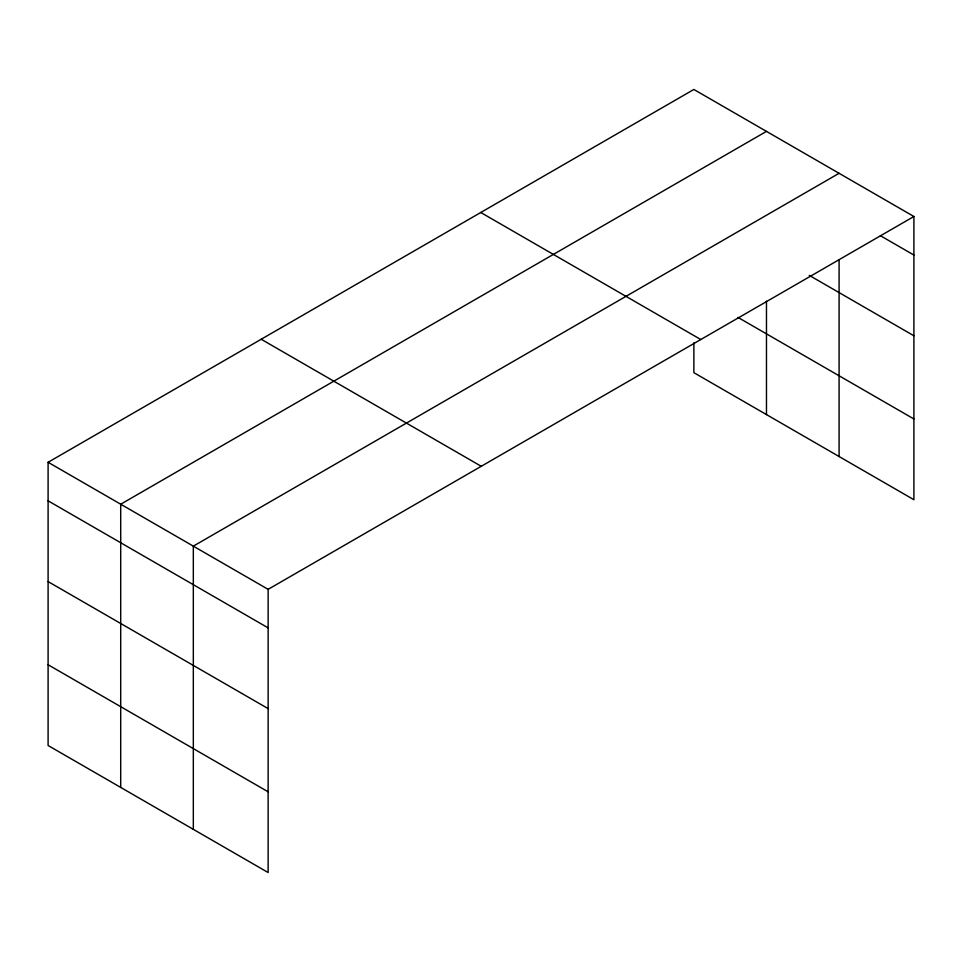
<?xml version="1.0" encoding="UTF-8"?>
<svg xmlns="http://www.w3.org/2000/svg" width="962" height="962" viewBox="0 0 962 962"><rect width="100%" height="100%" fill="white"/><g stroke="black" fill="none" stroke-linecap="round" stroke-linejoin="round"><path stroke-width="1.44" d="M839.092 259.692L839.092 456.517M693.867 342.761L693.867 372.667L913.9 499.711L913.9 216.498L693.867 89.466L48.1 462.289L48.1 745.502L268.133 872.534L268.133 589.333L48.1 462.289M766.473 131.385L120.707 504.22L120.707 787.421M839.092 173.304L193.326 546.139L193.326 829.34M268.133 589.333L913.9 216.498M880.362 235.678L913.9 255.038M809.27 275.373L913.9 335.774M737.95 317.388L913.9 418.963M480.76 212.494L700.793 339.538M261.207 339.261L481.24 466.293M48.1 500.829L268.133 627.873M48.1 581.577L268.133 708.609M48.1 664.754L268.133 791.798M766.473 301.166L766.473 414.586"/></g></svg>
